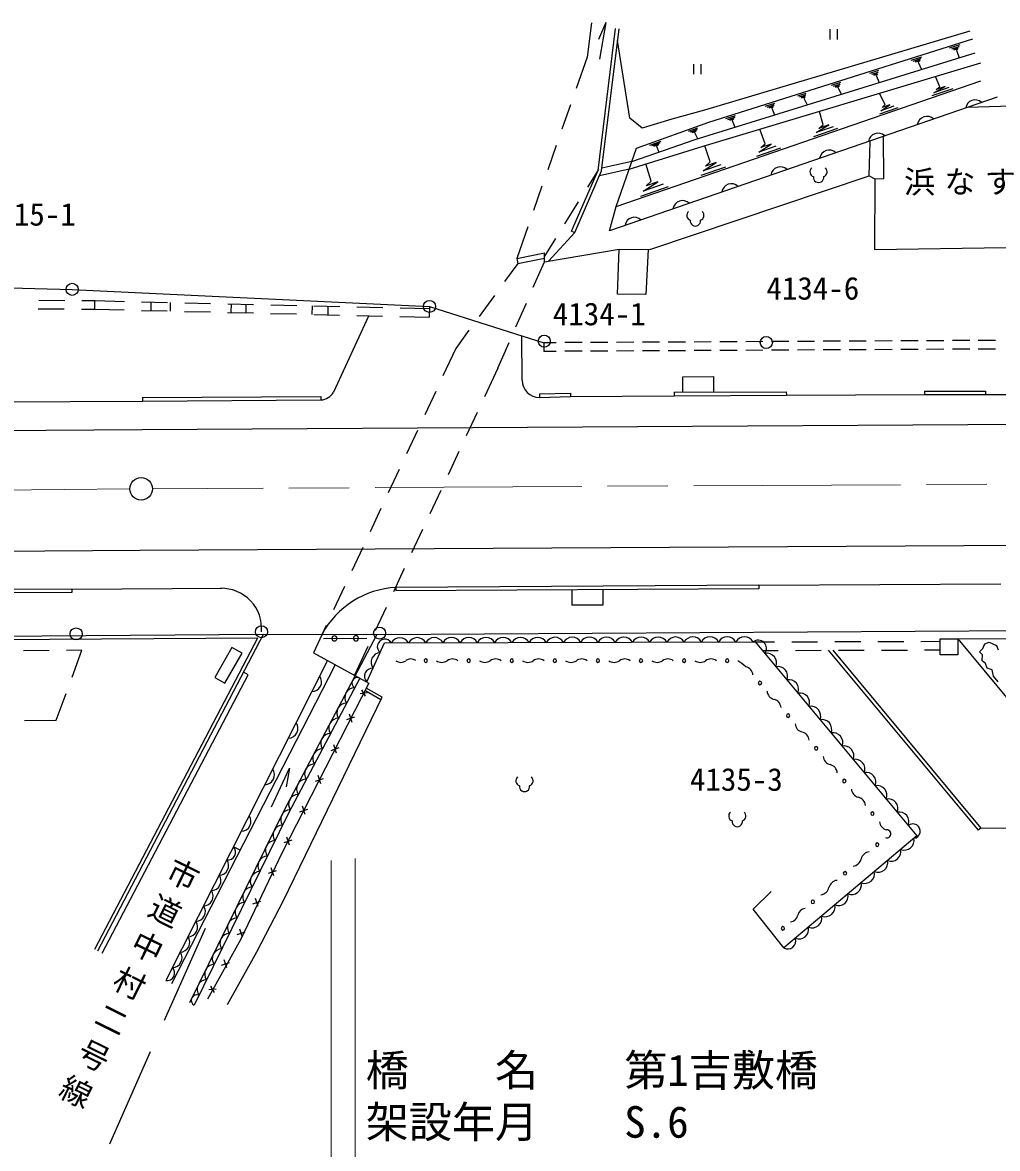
# Model space of a CAD drawing. Units: millimetres, scale not verified. Extents: x 40000 to 680000, y 20000 to 380000.
# Drawn here: x 161014 to 217602, y 246426 to 311773 of the extents above; entities that cross this region are included whole.
import ezdxf
from ezdxf.enums import TextEntityAlignment as Align

# ---------------------------------------------------------------- set-up
doc = ezdxf.new("R2010")
doc.units = ezdxf.units.MM
doc.header["$LTSCALE"] = 1000
doc.linetypes.add('CHAIN', pattern=[18.5, 12, -1.5, 3.5, -1.5])
for name, color, linetype, lineweight in [('M-BGD', 7, 'Continuous', 25), ('M-BMK', 2, 'CHAIN', 13), ('M-BMK-SRVR', 3, 'Continuous', 25), ('M-STR-HTXT', 7, 'Continuous', 13), ('M-STR-STR1', 1, 'Continuous', 25)]:
    doc.layers.add(name, color=color, linetype=linetype, lineweight=lineweight)
doc.styles.add('@ＭＳ ゴシック', font='')
doc.styles.add('ＭＳ ゴシック', font='')
doc.styles.get('@ＭＳ ゴシック').set_extended_font_data('@MS Gothic')
doc.styles.get('ＭＳ ゴシック').set_extended_font_data('MS Gothic')

msp = doc.modelspace()

# ---------------------------------------------------------------- linework, layer by layer
at = {"layer": 'M-BGD'}
for p, q in [((194046, 311748), (193793, 309768)), ((194863, 311773), (194445, 310788)), ((194863, 311773), (194495, 309653)), ((194420, 303192), (195439, 311430)), ((194618, 303167), (195638, 311406)), ((215997, 311269), (200593, 306692)), ((207879, 311384), (207879, 310797)), ((208304, 311384), (208304, 310797)), ((196254, 306213), (195555, 310733)), ((200844, 305987), (216176, 310831)), ((214822, 310298), (215436, 310492)), ((193793, 309768), (193151, 307935)), ((200053, 304993), (216303, 310008)), ((212584, 309591), (213206, 309788)), ((214944, 310240), (215382, 310378)), ((215382, 310378), (215065, 310181)), ((215065, 310181), (215328, 310264)), ((215328, 310264), (215219, 310165)), ((215219, 310165), (215384, 309725)), ((199962, 309364), (199962, 308777)), ((200387, 309364), (200387, 308777)), ((200528, 304591), (216641, 309426)), ((212713, 309537), (213157, 309678)), ((213157, 309678), (212841, 309484)), ((212841, 309484), (213108, 309568)), ((213108, 309568), (213001, 309471)), ((213001, 309471), (213190, 309048)), ((210201, 308839), (210722, 309003)), ((210313, 308782), (210685, 308899)), ((210685, 308899), (210424, 308725)), ((210424, 308725), (210647, 308796)), ((210647, 308796), (210560, 308707)), ((210560, 308707), (210737, 308291)), ((214261, 308050), (214012, 308637)), ((195477, 301089), (216644, 308389)), ((207965, 308132), (208502, 308302)), ((208082, 308079), (208465, 308201)), ((208465, 308201), (208198, 308027)), ((208198, 308027), (208429, 308100)), ((208429, 308100), (208340, 308012)), ((208340, 308012), (208531, 307610)), ((215012, 307932), (213798, 307513)), ((213917, 307696), (214557, 308058)), ((214785, 307995), (213917, 307696)), ((214557, 308058), (214037, 307879)), ((214037, 307879), (214261, 308050)), ((217586, 307447), (195078, 299688)), ((206008, 307514), (206504, 307670)), ((206118, 307461), (206472, 307573)), ((206472, 307573), (206228, 307409)), ((206228, 307409), (206440, 307476)), ((206440, 307476), (206360, 307392)), ((206360, 307392), (206547, 306998)), ((211083, 307013), (210748, 307658)), ((192820, 306992), (192323, 305576)), ((200593, 306692), (198699, 306171)), ((204124, 306918), (204683, 307095)), ((204239, 306870), (204638, 306996)), ((204638, 306996), (204354, 306821)), ((204354, 306821), (204594, 306897)), ((204594, 306897), (204498, 306809)), ((204498, 306809), (204669, 306418)), ((207491, 305837), (207265, 306612)), ((211821, 306831), (210749, 306461)), ((210826, 306652), (211363, 307000)), ((211592, 306916), (210826, 306652)), ((210904, 306842), (211083, 307013)), ((211363, 307000), (210904, 306842)), ((219860, 306955), (215819, 306847)), ((196971, 305650), (196254, 306213)), ((196651, 304487), (200844, 305987)), ((198699, 306171), (196971, 305650)), ((201844, 306198), (202400, 306374)), ((201954, 306151), (202352, 306276)), ((202352, 306276), (202065, 306103)), ((202065, 306103), (202304, 306178)), ((202304, 306178), (202205, 306092)), ((202205, 306092), (202361, 305706)), ((207075, 305381), (207822, 305826)), ((207225, 305620), (207491, 305837)), ((207822, 305826), (207225, 305620)), ((199664, 305459), (200211, 305654)), ((199775, 305423), (200165, 305563)), ((200165, 305563), (199886, 305387)), ((199886, 305387), (200120, 305471)), ((200120, 305471), (200025, 305386)), ((200025, 305386), (200191, 305036)), ((204125, 304738), (203812, 305576)), ((208317, 305623), (206924, 305143)), ((208069, 305724), (207075, 305381)), ((191992, 304633), (191496, 303217)), ((196231, 303270), (200528, 304591)), ((196384, 303714), (200053, 304993)), ((197419, 304656), (198082, 304893)), ((197537, 304626), (198011, 304796)), ((198011, 304796), (197656, 304597)), ((197656, 304597), (197940, 304698)), ((197940, 304698), (197814, 304605)), ((197814, 304605), (197944, 304258)), ((200919, 303689), (200610, 304615)), ((203742, 304255), (204472, 304717)), ((204743, 304600), (203742, 304255)), ((203872, 304510), (204125, 304738)), ((204472, 304717), (203872, 304510)), ((210156, 302879), (210219, 304863)), ((210997, 302714), (210990, 305136)), ((195477, 301089), (196651, 304487)), ((205013, 304483), (203612, 304000)), ((192886, 299668), (194435, 303246)), ((194435, 303246), (193797, 302219)), ((196231, 303270), (194496, 302884)), ((196384, 303714), (194638, 303325)), ((197503, 302563), (197189, 303565)), ((201819, 303382), (200386, 302888)), ((200522, 303166), (201272, 303657)), ((201545, 303519), (200522, 303166)), ((200658, 303445), (200919, 303689)), ((201272, 303657), (200658, 303445)), ((193069, 299588), (194618, 303167)), ((197204, 302293), (197503, 302563)), ((197415, 298602), (210156, 302879)), ((210156, 302879), (210478, 302705)), ((210478, 302705), (210470, 298609)), ((210478, 302705), (210997, 302714)), ((191165, 302273), (190669, 300858)), ((198496, 302236), (196884, 301680)), ((197044, 301986), (197895, 302531)), ((198196, 302383), (197044, 301986)), ((197895, 302531), (197204, 302293)), ((193270, 301370), (192479, 300095)), ((195078, 299688), (195477, 301089)), ((190338, 299914), (189695, 298081)), ((191544, 297928), (193069, 299588)), ((192886, 299668), (193069, 299588)), ((191952, 299245), (191315, 298218)), ((210470, 298609), (218102, 298716)), ((189695, 298081), (191309, 298410)), ((189695, 298081), (189755, 297787)), ((189755, 297787), (191308, 298104)), ((191307, 297887), (195649, 298625)), ((191307, 297887), (191309, 298410)), ((195539, 296013), (195649, 298625)), ((195649, 298625), (197415, 298602)), ((197327, 298603), (197200, 295988)), ((143954, 296792), (163892, 296287)), ((163892, 296287), (184633, 295296)), ((161962, 295660), (163462, 295647)), ((164462, 295638), (165222, 295631)), ((165195, 295631), (165194, 295131)), ((165222, 295631), (166928, 295591)), ((167928, 295567), (169428, 295532)), ((168468, 295555), (168467, 295055)), ((169579, 295529), (169578, 295029)), ((170428, 295509), (171927, 295474)), ((172927, 295450), (174426, 295415)), ((173126, 295446), (173114, 294946)), ((173970, 295426), (173970, 294926)), ((175426, 295392), (176926, 295357)), ((197200, 295988), (195539, 296013)), ((161929, 295160), (163429, 295147)), ((164429, 295138), (165214, 295131)), ((165214, 295131), (166919, 295091)), ((167918, 295068), (169418, 295032)), ((170418, 295009), (171917, 294974)), ((172917, 294950), (174417, 294915)), ((175416, 294892), (176916, 294857)), ((177820, 295336), (177802, 294836)), ((177916, 294833), (179415, 294798)), ((177925, 295333), (179425, 295298)), ((178742, 295314), (178741, 294814)), ((181103, 294736), (179063, 290315)), ((180415, 294775), (181914, 294740)), ((180425, 295275), (181924, 295240)), ((182914, 294716), (184619, 294676)), ((182924, 295216), (184631, 295176)), ((184633, 295296), (184619, 294676)), ((184633, 295296), (191266, 293185)), ((190012, 291011), (189995, 293584)), ((191990, 293189), (191266, 293185)), ((191266, 293185), (191266, 292685)), ((193490, 293200), (192490, 293194)), ((194990, 293205), (193990, 293200)), ((196490, 293213), (195490, 293207)), ((197990, 293220), (196990, 293215)), ((199490, 293228), (198490, 293223)), ((200990, 293236), (199990, 293231)), ((202490, 293247), (201490, 293241)), ((203990, 293252), (202990, 293247)), ((205490, 293260), (204490, 293254)), ((205490, 292760), (204490, 292754)), ((206990, 293268), (205990, 293262)), ((206990, 292768), (205990, 292762)), ((208490, 293278), (207490, 293273)), ((208490, 292775), (207490, 292770)), ((209990, 293283), (208990, 293278)), ((209990, 292783), (208990, 292778)), ((211490, 293291), (210490, 293286)), ((211490, 292791), (210490, 292786)), ((212990, 293299), (211990, 293294)), ((212990, 292799), (211990, 292794)), ((214490, 293307), (213490, 293302)), ((214490, 292807), (213490, 292802)), ((215990, 293315), (214990, 293309)), ((215990, 292815), (214990, 292809)), ((217490, 293325), (216490, 293320)), ((217490, 292822), (216490, 292817)), ((191990, 292689), (191266, 292685)), ((193490, 292697), (192490, 292692)), ((194990, 292705), (193990, 292700)), ((196490, 292713), (195490, 292707)), ((197990, 292720), (196990, 292715)), ((199490, 292728), (198490, 292723)), ((200990, 292736), (199990, 292731)), ((202490, 292744), (201490, 292739)), ((203990, 292752), (202990, 292747)), ((199332, 291214), (201132, 291222)), ((199337, 290314), (199332, 291214)), ((201137, 290322), (201132, 291222)), ((191013, 290217), (192820, 290265)), ((191013, 290217), (191018, 290017)), ((192820, 290265), (192826, 290065)), ((198837, 290311), (205346, 290343)), ((198837, 290311), (198838, 290111)), ((198838, 290111), (205347, 290143)), ((205346, 290343), (205347, 290143)), ((205347, 290143), (213366, 290180)), ((213366, 290380), (216900, 290379)), ((213366, 290380), (213366, 290180)), ((213366, 290180), (216900, 290179)), ((216900, 290379), (216900, 290179)), ((216900, 290179), (220942, 290197)), ((159339, 289764), (167978, 289804)), ((167976, 290004), (178329, 290071)), ((167976, 290004), (167978, 289804)), ((167978, 289804), (178330, 289871)), ((178329, 290071), (178330, 289871)), ((191018, 290017), (192826, 290065)), ((192826, 290065), (198838, 290111)), ((167954, 288153), (268219, 288756)), ((98295, 287601), (167954, 288153)), ((268173, 281684), (167827, 281136)), ((167827, 281136), (67893, 280405)), ((203747, 279114), (182680, 278991)), ((203747, 279114), (217790, 279188)), ((203747, 279114), (203748, 278914)), ((163870, 278890), (143512, 278771)), ((163871, 278690), (143513, 278571)), ((163870, 278890), (172593, 278937)), ((163870, 278890), (163871, 278690)), ((182680, 278991), (182681, 278791)), ((203748, 278914), (182681, 278791)), ((192891, 278851), (192896, 277951)), ((194691, 278861), (194696, 277961)), ((194696, 277961), (192896, 277951)), ((181581, 276259), (264013, 276777)), ((132743, 275977), (175002, 276268)), ((132744, 275777), (174670, 276066)), ((165203, 257991), (174670, 276066)), ((165381, 257898), (175002, 276268)), ((175002, 276268), (181581, 276259)), ((181581, 276259), (176176, 266018)), ((178490, 276028), (180990, 276037)), ((180995, 273504), (182032, 275766)), ((182032, 275766), (203541, 275823)), ((203541, 275823), (204662, 275827)), ((203541, 275823), (212920, 264573)), ((205662, 275831), (207162, 275836)), ((208162, 275840), (209662, 275845)), ((210662, 275849), (212162, 275854)), ((213162, 275857), (214283, 275861)), ((215305, 275997), (251388, 276262)), ((215305, 275997), (219466, 270971)), ((216864, 275712), (217121, 275804)), ((217121, 275804), (217554, 275609)), ((162565, 275324), (161065, 275311)), ((164465, 275341), (163565, 275333)), ((163890, 273779), (164465, 275341)), ((173166, 275505), (172174, 273764)), ((172753, 273427), (173764, 275164)), ((173764, 275164), (173166, 275505)), ((177903, 275186), (181112, 273440)), ((203957, 275325), (204870, 275328)), ((205870, 275332), (207370, 275337)), ((207781, 275338), (216487, 264897)), ((208041, 275339), (216640, 265025)), ((208370, 275340), (209870, 275346)), ((210870, 275349), (212370, 275355)), ((213370, 275358), (214283, 275361)), ((216565, 275259), (216751, 275444)), ((216730, 275074), (216565, 275259)), ((216751, 275444), (216864, 275712)), ((217554, 275609), (217646, 275362)), ((178723, 274740), (169333, 256166)), ((179162, 274501), (169668, 255972)), ((216720, 274735), (216730, 275074)), ((216905, 274579), (216720, 274735)), ((216998, 274311), (216905, 274579)), ((165646, 257759), (174111, 273921)), ((174111, 273921), (173845, 274060)), ((217297, 274208), (216998, 274311)), ((217379, 273828), (217297, 274208)), ((217647, 273499), (217379, 273828)), ((172174, 273764), (172753, 273427)), ((181112, 273440), (176079, 263598)), ((180584, 273727), (176443, 265882)), ((162970, 271278), (163545, 272840)), ((176162, 260826), (181887, 272611)), ((180609, 272838), (181025, 272884)), ((180920, 272679), (180713, 273043)), ((181820, 272473), (180891, 273008)), ((181887, 272611), (180961, 273144)), ((161138, 271267), (162970, 271278)), ((179831, 271314), (180303, 271469)), ((180142, 271154), (179991, 271628)), ((178922, 269532), (179394, 269688)), ((179233, 269373), (179082, 269847)), ((175457, 266260), (176517, 268504)), ((176517, 268504), (176308, 267417)), ((178324, 267591), (178173, 268065)), ((178013, 267751), (178485, 267906)), ((176176, 266018), (170703, 254880)), ((177104, 265969), (177576, 266125)), ((177415, 265810), (177264, 266284)), ((176443, 265882), (170972, 254747)), ((216640, 265025), (216487, 264897)), ((216640, 265025), (247897, 265261)), ((176195, 264188), (176667, 264343)), ((176506, 264028), (176355, 264502)), ((212920, 264573), (205200, 258063)), ((173644, 263731), (173261, 263936)), ((176079, 263598), (173685, 258572)), ((175597, 262247), (175446, 262721)), ((175286, 262406), (175758, 262562)), ((174377, 260625), (174849, 260780)), ((174688, 260465), (174537, 260939)), ((174620, 257846), (176162, 260826)), ((203416, 260318), (204470, 261340)), ((205200, 258063), (203416, 260318)), ((169254, 253876), (171625, 259221)), ((173468, 258843), (173940, 258999)), ((173780, 258684), (173628, 259158)), ((173685, 258572), (171750, 255091)), ((172907, 254781), (174620, 257846)), ((172559, 257062), (173031, 257217)), ((172871, 256902), (172719, 257376)), ((171837, 255647), (172253, 255693)), ((172149, 255488), (171941, 255852)), ((166073, 246702), (168443, 252048))]:
    msp.add_line(p, q, dxfattribs=at)
msp.add_lwpolyline([(214283, 275997), (215305, 275997), (215305, 275081), (214283, 275081)], close=True, dxfattribs=at)
for centre in [(163892, 296287), (184633, 295296), (191297, 293279), (204185, 293204), (164129, 276289), (174884, 276418), (181738, 276337)]:
    msp.add_circle(centre, 350, dxfattribs=at)
for centre, radius, start, end in [((216292, 306746), 540, 45.43322, 172.60494), ((213510, 305759), 567, 47.09157, 170.94659), ((210673, 304782), 567, 47.09157, 170.94659), ((207837, 303804), 567, 47.09157, 170.94659), ((205001, 302826), 567, 47.09157, 170.94659), ((207018, 303112), 300, 131.41945, 251.14243), ((207418, 303112), 300, 288.85757, 48.58055), ((207218, 302787), 300, 172.14016, 7.85984), ((202165, 301849), 567, 47.09157, 170.94659), ((199328, 300871), 567, 47.09157, 170.94659), ((199867, 300583), 300, 131.41945, 251.14243), ((200267, 300583), 300, 288.85757, 48.58055), ((196529, 299934), 540, 45.43322, 172.60494), ((200067, 300258), 300, 172.14016, 7.85984), ((191015, 291021), 1004, 180.59255, 270.15655), ((178282, 290778), 908, 273.05272, 329.37146), ((172561, 276606), 2330, 355.36194, 91.4104), ((182991, 273762), 5239, 93.40544, 151.2553), ((179115, 276030), 150, 0, 180), ((179115, 276030), 150, 180, 0), ((180365, 276035), 150, 0, 180), ((180365, 276035), 150, 180, 0), ((182041, 275547), 434, 30.47507, 232.12325), ((182915, 275502), 567, 28.22454, 152.07957), ((183915, 275505), 567, 28.22454, 152.07957), ((184915, 275507), 567, 28.22454, 152.07957), ((185915, 275510), 567, 28.22454, 152.07957), ((186915, 275512), 567, 28.22454, 152.07957), ((187915, 275515), 567, 28.22454, 152.07957), ((188915, 275518), 567, 28.22454, 152.07957), ((189915, 275520), 567, 28.22454, 152.07957), ((190915, 275523), 567, 28.22454, 152.07957), ((191915, 275526), 567, 28.22454, 152.07957), ((192915, 275528), 567, 28.22454, 152.07957), ((193915, 275531), 567, 28.22454, 152.07957), ((194915, 275534), 567, 28.22454, 152.07957), ((195915, 275536), 567, 28.22454, 152.07957), ((196915, 275539), 567, 28.22454, 152.07957), ((197915, 275542), 567, 28.22454, 152.07957), ((198915, 275544), 567, 28.22454, 152.07957), ((199915, 275547), 567, 28.22454, 152.07957), ((200915, 275550), 567, 28.22454, 152.07957), ((201915, 275552), 567, 28.22454, 152.07957), ((202915, 275555), 567, 28.22454, 152.07957), ((203716, 275445), 483, 322.74744, 128.58147), ((181809, 274639), 567, 93.45177, 217.3068), ((204216, 274598), 567, 337.88844, 101.74347), ((182972, 275105), 468, 231.84903, 308.13743), ((183550, 274369), 468, 51.84903, 128.13743), ((184418, 274737), 100, 0, 180), ((184418, 274737), 100, 180, 0), ((185349, 275175), 538, 234.50389, 305.48258), ((185974, 274298), 538, 54.50389, 125.48258), ((186911, 274737), 100, 0, 180), ((186911, 274737), 100, 180, 0), ((187849, 275175), 538, 234.50389, 305.48258), ((188474, 274298), 538, 54.50389, 125.48258), ((189411, 274736), 100, 0, 180), ((189411, 274736), 100, 180, 0), ((190349, 275175), 538, 234.50389, 305.48258), ((190974, 274298), 538, 54.50389, 125.48258), ((191911, 274736), 100, 0, 180), ((191911, 274736), 100, 180, 0), ((192849, 275174), 538, 234.50389, 305.48258), ((193474, 274298), 538, 54.50389, 125.48258), ((194411, 274736), 100, 0, 180), ((194411, 274736), 100, 180, 0), ((195349, 275174), 538, 234.50389, 305.48258), ((195974, 274297), 538, 54.50389, 125.48258), ((196911, 274735), 100, 0, 180), ((196911, 274735), 100, 180, 0), ((197849, 275174), 538, 234.50389, 305.48258), ((198474, 274297), 538, 54.50389, 125.48258), ((199411, 274735), 100, 0, 180), ((199411, 274735), 100, 180, 0), ((200349, 275173), 538, 234.50389, 305.48258), ((200974, 274297), 538, 54.50389, 125.48258), ((201911, 274735), 100, 0, 180), ((201911, 274735), 100, 180, 0), ((194958, 264202), 12976, 51.69951, 54.26838), ((177795, 273513), 574, 271.69775, 34.66658), ((181328, 273830), 466, 86.28959, 224.46898), ((202873, 273862), 538, 5.26195, 76.24064), ((204856, 273830), 567, 337.88844, 101.74347), ((180288, 272596), 567, 90.24578, 214.1008), ((180453, 273436), 320, 65.75342, 238.59316), ((203817, 273438), 100, 0, 180), ((203817, 273438), 100, 180, 0), ((205496, 273062), 567, 337.88844, 101.74347), ((204761, 273014), 538, 185.26195, 256.24064), ((206137, 272294), 567, 337.88844, 101.74347), ((179821, 271711), 567, 90.24578, 214.1008), ((204504, 271968), 538, 5.26195, 76.24064), ((206777, 271525), 567, 337.88844, 101.74347), ((179355, 270827), 567, 90.24578, 214.1008), ((205448, 271544), 100, 0, 180), ((205448, 271544), 100, 180, 0), ((207417, 270757), 567, 337.88844, 101.74347), ((176430, 270812), 574, 271.69775, 34.66658), ((206392, 271120), 538, 185.26195, 256.24064), ((206136, 270074), 538, 5.26195, 76.24064), ((208058, 269989), 567, 337.88844, 101.74347), ((178888, 269943), 567, 90.24578, 214.1008), ((178421, 269058), 567, 90.24578, 214.1008), ((207080, 269650), 100, 0, 180), ((207080, 269650), 100, 180, 0), ((208698, 269221), 567, 337.88844, 101.74347), ((177954, 268174), 567, 90.24578, 214.1008), ((208024, 269226), 538, 185.26195, 256.24064), ((207768, 268180), 538, 5.26195, 76.24064), ((209338, 268453), 567, 337.88844, 101.74347), ((175065, 268112), 574, 271.69775, 34.66658), ((189950, 267762), 300, 131.41945, 251.14243), ((190350, 267762), 300, 288.85757, 48.58055), ((209979, 267685), 567, 337.88844, 101.74347), ((177487, 267290), 567, 90.24578, 214.1008), ((190150, 267437), 300, 172.14016, 7.85984), ((208712, 267756), 100, 0, 180), ((208712, 267756), 100, 180, 0), ((209656, 267332), 538, 185.26195, 256.24064), ((210619, 266917), 567, 337.88844, 101.74347), ((177021, 266405), 567, 90.24578, 214.1008), ((209400, 266286), 538, 5.26195, 76.24064), ((211259, 266149), 567, 337.88844, 101.74347), ((176558, 265525), 562, 90.69128, 216.20309), ((173699, 265411), 574, 271.69775, 34.66658), ((202301, 265726), 300, 131.41945, 251.14243), ((202501, 265401), 300, 172.14016, 7.85984), ((202701, 265726), 300, 288.85757, 48.58055), ((210344, 265862), 100, 0, 180), ((210344, 265862), 100, 180, 0), ((211288, 265438), 538, 185.26195, 256.24064), ((211900, 265381), 567, 337.88844, 101.74347), ((176123, 264627), 567, 91.90545, 215.76047), ((211189, 264685), 232, 245.61525, 97.01042), ((212695, 264845), 421, 277.15032, 129.89419), ((175682, 263729), 567, 91.90545, 215.76047), ((210625, 264059), 100, 0, 180), ((210625, 264059), 100, 180, 0), ((212193, 264309), 567, 248.21358, 12.06861), ((172932, 263625), 453, 262.95175, 43.41258), ((175241, 262832), 567, 91.90545, 215.76047), ((210215, 263109), 538, 96.08959, 167.06827), ((211428, 263664), 567, 248.21358, 12.06861), ((172413, 262849), 567, 271.25465, 35.10968), ((209166, 263350), 538, 276.08959, 347.06827), ((210664, 263019), 567, 248.21358, 12.06861), ((171961, 261957), 567, 271.25465, 35.10968), ((174800, 261934), 567, 91.90545, 215.76047), ((208755, 262400), 100, 0, 180), ((208755, 262400), 100, 180, 0), ((209899, 262375), 567, 248.21358, 12.06861), ((171510, 261064), 567, 271.25465, 35.10968), ((174359, 261037), 567, 91.90545, 215.76047), ((207296, 261691), 538, 276.08959, 347.06827), ((208345, 261450), 538, 96.08959, 167.06827), ((209135, 261730), 567, 248.21358, 12.06861), ((206885, 260741), 100, 0, 180), ((206885, 260741), 100, 180, 0), ((208370, 261085), 567, 248.21358, 12.06861), ((171059, 260172), 567, 271.25465, 35.10968), ((173918, 260139), 567, 91.90545, 215.76047), ((206475, 259885), 468, 93.43473, 169.72313), ((207606, 260441), 567, 248.21358, 12.06861), ((170608, 259279), 567, 271.25465, 35.10968), ((173477, 259242), 567, 91.90545, 215.76047), ((205554, 260052), 468, 273.43473, 349.72313), ((206842, 259796), 567, 248.21358, 12.06861), ((173036, 258344), 567, 91.90545, 215.76047), ((205149, 259200), 100, 0, 180), ((205149, 259200), 100, 180, 0), ((206077, 259151), 567, 248.21358, 12.06861), ((170157, 258387), 567, 271.25465, 35.10968), ((205426, 258471), 466, 241.0514, 19.23079), ((169706, 257494), 567, 271.25465, 35.10968), ((172595, 257447), 567, 91.90545, 215.76047), ((169389, 256616), 453, 262.95175, 43.41258), ((172154, 256549), 567, 91.90545, 215.76047), ((171713, 255652), 567, 91.90545, 215.76047), ((171131, 255025), 320, 67.41309, 240.25283)]:
    msp.add_arc(centre, radius, start, end, dxfattribs=at)
at = {"layer": 'M-BMK'}
for p, q in [((267475, 285240), (168558, 284716)), ((167252, 284707), (68678, 283812))]:
    msp.add_line(p, q, dxfattribs=at)
at = {"layer": 'M-BMK-SRVR'}
msp.add_circle((167905, 284713), 653, dxfattribs=at)
at = {"layer": 'M-STR-HTXT'}
for p, q in [((178923, 263139), (178923, 232000)), ((180317, 263246), (180317, 232000))]:
    msp.add_line(p, q, dxfattribs=at)
at = {"layer": 'M-STR-STR1'}
for p, q in [((189755, 297787), (188989, 296737)), ((190658, 296405), (191307, 297887)), ((188399, 295929), (187515, 294717)), ((189656, 294115), (190257, 295489)), ((186926, 293909), (186160, 292859)), ((186160, 292859), (185418, 291270)), ((188606, 291716), (189255, 293198)), ((188606, 291716), (187829, 290053)), ((184994, 290365), (184359, 289006)), ((187405, 289147), (186771, 287788)), ((183936, 288100), (183301, 286741)), ((186347, 286882), (185712, 285523)), ((182878, 285835), (182243, 284476)), ((185289, 284617), (184654, 283258)), ((181820, 283570), (181185, 282211)), ((184231, 282352), (183596, 280993)), ((180762, 281305), (180127, 279946)), ((183173, 280087), (182538, 278728)), ((179703, 279040), (179068, 277681)), ((182114, 277822), (181479, 276463)), ((178645, 276775), (177903, 275186)), ((181056, 275557), (180279, 273893))]:
    msp.add_line(p, q, dxfattribs=at)

# ---------------------------------------------------------------- texts
at = {"layer": 'M-BGD', "style": 'ＭＳ ゴシック'}
for s, height, p in [('4115-1', 1320, (158715, 300645)), ('4134-6', 1320, (204191, 296351)), ('4134-1', 1320, (191794, 294861)), ('4135-3', 1320, (199752, 267845)), ('橋\u3000\u3000名\u3000\u3000第1吉敷橋', 1833, (180936, 250966)), ('架設年月\u3000\u3000S.6', 1833, (180936, 247966))]:
    msp.add_text(s, height=height, dxfattribs=at).set_placement(p, align=Align.MIDDLE_LEFT)
at = {"layer": 'M-BGD', "insert": (212180, 302456), "char_height": 1320, "attachment_point": 4, "style": 'ＭＳ ゴシック'}
msp.add_mtext('\\T1.3;浜なす', dxfattribs=at)
at = {"layer": 'M-BGD', "insert": (166353, 256167), "char_height": 1320, "attachment_point": 8, "rotation": 243.755, "style": '@ＭＳ ゴシック'}
msp.add_mtext('\\T1.3;市道中村二号線', dxfattribs=at)

doc.saveas('drawing.dxf')
